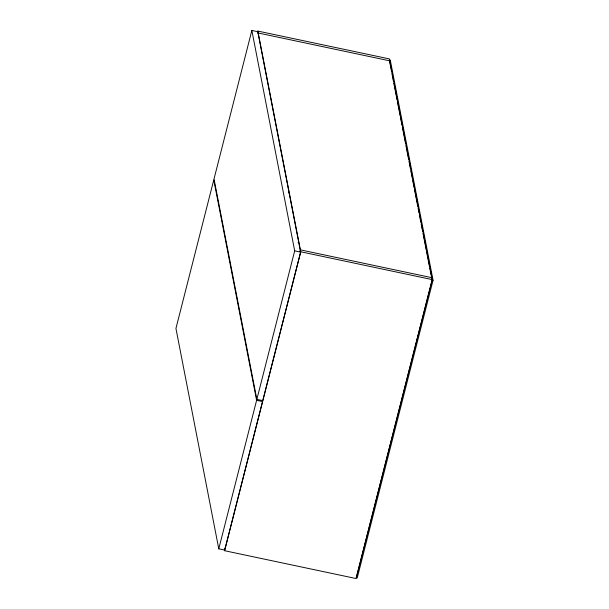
<?xml version="1.0" encoding="UTF-8"?>
<svg xmlns="http://www.w3.org/2000/svg" width="609" height="609" viewBox="0 0 609 609"><rect width="100%" height="100%" fill="white"/><g stroke="black" fill="none" stroke-linecap="round" stroke-linejoin="round"><path stroke-width="0.91" d="M251.852 30.45L214.01 178.97L256.853 399.367L262.776 400.623L300.61 252.103L257.767 31.706L251.852 30.45L294.687 250.847L256.853 399.367M257.386 32.909L257.858 31.074L389.372 58.906L432.276 279.622L356.128 578.55L224.607 550.711L224.356 549.425M218.776 548.831L256.617 400.311L213.774 179.914L175.94 328.434L218.776 548.831L224.698 550.079L262.532 401.559L256.617 400.311M299.917 251.7L300.382 249.857L431.903 277.696M224.607 550.711L300.762 251.791L257.858 31.074M433.06 280.247L357.232 577.918L356.242 577.705L432.078 280.041L433.06 280.247L390.24 59.956L389.258 59.751M258.231 33L389.752 60.839M300.762 251.791L432.276 279.622M294.687 250.847L300.61 252.103M389.44 60.679L391.617 71.885M391.975 73.75L393.429 81.218M393.795 83.083L397.06 99.884M397.418 101.756L400.143 115.756M400.509 117.621L401.955 125.089M402.321 126.954L405.586 143.762M405.952 145.627L408.669 159.627M409.035 161.492L410.481 168.959M410.847 170.825L412.301 178.292M412.658 180.165L414.112 187.633M414.478 189.498L417.744 206.299M418.101 208.164L419.015 212.83M419.373 214.703L420.827 222.163M421.192 224.036L422.638 231.504M423.004 233.369L426.27 250.17M426.635 252.035L429.353 266.042M429.718 267.907L431.172 275.375M431.53 277.24L431.895 279.105M224.333 548.214L224.698 550.079M288.392 192.596A5.93 0.784 -78 0 1 288.537 192.893M298.06 242.329A5.93 0.784 -78 0 1 298.204 242.633"/></g></svg>
